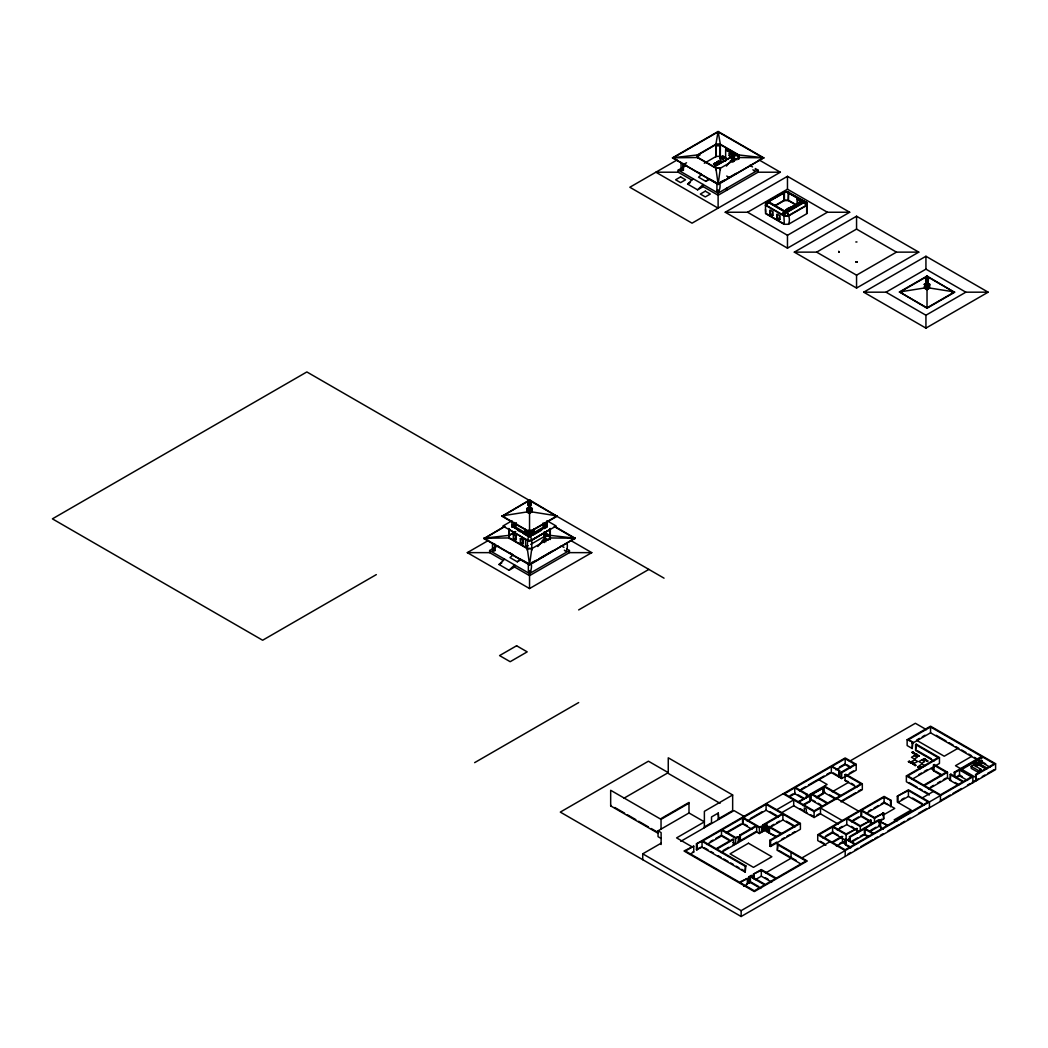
<?xml version="1.0" encoding="UTF-8"?>
<svg xmlns="http://www.w3.org/2000/svg" width="1048" height="1048" viewBox="0 0 1048 1048"><rect width="100%" height="100%" fill="white"/><g stroke="black" fill="none" stroke-linecap="round" stroke-linejoin="round"><path stroke-width="1.5" d="M914.419 754.062C915.376 754.246 915.153 754.272 913.908 752.752L911.786 752.359L912.756 751.796L912.467 752.634M914.59 764.66L913.922 764.058M916.908 755.294L916.725 754.796M920.249 767.359L918.913 767.699L919.947 767.568M914.301 764.975L913.332 764.162M917.629 755.123L917.393 755.634M529.541 564.924L531.768 548.654L550.305 537.952L575.116 538.227L529.541 564.924L483.98 538.62L504.691 526.266M718.116 184.5L720.343 168.23L738.866 157.528L763.678 157.803L718.116 184.5L672.541 157.803L718.116 131.498L763.678 157.803L718.116 184.121L672.541 157.803L697.352 154.96L715.889 144.257L720.343 144.257L738.866 154.96L763.678 157.803M720.343 156.938L720.343 144.257L718.116 131.498L715.889 144.257L715.889 156.938M916.253 754.495L916.974 754.481M920.55 768.721L919.974 768.354L920.93 767.804M919.424 767.856L919.843 767.621M923.943 759.577L924.886 758.975M925.253 759.708L924.467 759.865L925.371 759.302L924.729 758.896L924.126 759.682M912.114 763.062L911.092 763.193L912.114 763.154M919.148 767.044L918.245 767.346L919.214 767.424M927.375 761.555L927.965 761.031L926.406 760.429M494.879 544.37L494.839 550.698L493.084 551.117L493.084 549.925M530.733 563.536C532.79 564.741 530.301 575.915 528.703 570.741M566.588 542.838C568.475 544.528 566.719 554.261 564.361 550.174M683.453 163.947L683.414 170.274L681.41 170.588L681.659 169.501M719.308 183.112C721.365 184.317 718.863 195.491 717.264 190.317M909.756 761.529L908.315 761.66L909.572 761.451M910.24 762.656L910.725 761.975M911.695 763.429L911.996 762.944M912.598 763.691C913.109 764.529 914 763.206 912.703 763.625M917 754.442L915.729 754.652M915.86 765.328L915.166 765.603M918.795 756.433L919.371 755.883L917.983 755.949M768.656 202.185L785.345 211.827L784.389 215.783L765.852 205.081L765.852 202.906L785.345 191.483L807.025 202.709L803.541 201.321L803.541 202.408L806.685 205.081L788.162 215.783L784.048 215.98L785.686 211.631L768.996 201.989L765.512 205.277L784.048 215.98L788.489 215.98L807.025 205.277L803.541 201.989L786.851 211.631C782.018 212.246 784.926 221.128 784.048 224.285L788.489 224.285L807.025 213.582L807.025 202.709L787.192 191.483L784.048 192.007L765.512 202.709L765.512 213.582L784.048 224.285M910.201 762.04L909.494 762.355M915.86 765.171L915.101 764.83L915.166 765.63M910.214 761.962C912.101 762.407 908.184 762.748 909.428 761.542M918.402 766.926C916.28 767.542 919.659 765.564 918.349 767.123M926.773 761.005L927.139 760.534M782.214 214.539L784.101 211.107L801.471 201.688L797.502 199.395L798.838 198.596L797.842 199.172M782.384 214.63L784.271 211.198M752.936 169.75L753.971 170.785L755.123 169.92M527.524 540.074L527.314 550.213M798.838 199.015L786.851 191.679L788.489 192.007L785.345 191.915L784.389 192.203L784.389 200.509L775.114 205.867M914.891 753.748L914.629 753.971M913.384 752.438L912.926 753.04L914.039 752.818M917.432 755.412L917.969 755.529M918.218 766.861L918.14 767.123M768.656 201.124L768.656 202.605C758.503 211.657 776.371 196.448 765.996 202.827M759.119 159.964L780.341 172.213L758.018 172.213L718.116 195.242L703.156 186.609L697.575 189.832L687.593 184.068L693.173 178.736M697.575 189.832L703.156 184.5L703.156 186.609M570.557 540.388L591.766 552.637L569.444 552.637L529.541 575.666L514.581 567.034L509.001 570.256L499.031 564.492L504.612 559.16M509.001 570.256L514.581 564.924L514.581 567.034M917.537 755.163L916.869 755.202M924.454 759.735L925.253 759.237M701.61 174.558L698.571 177.178L705.841 181.383L709.889 179.051M705.841 181.383L708.88 178.749M513.035 554.981L509.996 557.601L517.28 561.807L521.314 559.475M517.28 561.807L520.306 559.174M916.725 754.809L917.432 754.756M909.991 762.066L908.55 761.66M919.096 756.119L918.271 756.093M672.541 158.196L718.116 131.891L763.678 158.196M677.1 159.964L629.835 187.251L692.047 223.172L780.341 172.213M738.539 158.89L738.539 155.156L720.002 144.454L716.229 144.454L697.693 155.156L697.693 158.13M683.833 164.326L686.545 162.768M697.352 156.519L699.999 154.986M691.811 180.059L678.213 172.213L678.213 170.103L686.466 165.335M728.268 159.296L725.635 157.776L725.635 149.851L732.565 153.467L732.565 151.711M704.308 163.239L716.229 156.362L720.002 156.362L720.002 144.454M720.827 157.514L722.386 156.624L724.338 157.934L722.766 158.838L720.827 157.711L722.386 156.624M730.81 157.79L729.185 155.418L729.356 153.558M713.531 163.881L715.221 162.899L716.911 164.078L715.221 165.047L713.531 164.078L715.221 163.095L716.911 164.078M716.766 162.008L718.456 161.038L720.146 162.008L718.456 163.187L716.766 162.008L718.456 162.99L720.146 162.008M716.766 162.204L718.456 161.235L720.146 162.204M729.185 155.418L732.565 153.467M725.635 157.776L722.819 155.759L720.133 157.305L720.133 160.344L722.688 161.811M716.911 163.881L715.221 165.047M735.015 153.899L735.015 153.126L731.792 154.973L731.792 155.759L735.015 153.899L736.364 154.685L733.155 157.514M714.055 166.776L732.984 155.851L732.984 158.458M714.225 166.881L733.325 155.851L733.325 157.423M731.792 155.759L733.155 156.545L736.364 154.685M687.593 184.068L690.383 182.457M734.386 161.353L731.792 159.073L733.155 158.3L735.735 159.794M726.395 166.095L731.792 159.859M724.928 179.85L720.343 182.077M727.757 178.226L736.207 173.352M678.213 170.103L718.116 193.133L758.018 170.103L758.018 172.213M725.255 212.246L787.467 176.326L849.692 212.246L787.467 248.166L725.255 212.246L747.565 212.246L787.467 189.216L827.37 212.246L849.692 212.246M785.686 192.098L768.656 201.543L785.686 191.679L784.048 192.007L788.489 192.007L788.489 200.312L795.118 204.137M786.851 192.098L806.685 202.906L806.685 213.386M788.489 192.007L788.162 200.509L796.349 205.238M774.786 205.67L784.048 200.312L788.489 200.312M770.097 210.255L770.437 213.962L772.795 215.325L772.795 211.421L770.097 210.255L770.097 214.159L772.795 215.325M797.332 203.639L797.332 199.068L798.497 198.832M777.092 214.29L777.433 217.997L779.804 219.373L779.804 215.469L777.092 214.29L777.092 218.194L779.804 219.373M784.441 211.329L801.144 201.268M793.244 206.443C777.262 210.923 793.192 212.141 788.489 224.285M795.93 204.884L801.301 201.36M803.541 201.74L806.685 202.906M803.881 202.185L787.192 211.827L785.345 211.827M803.881 201.124L803.881 202.605L787.192 212.246L785.345 212.246L768.656 202.605M747.565 212.246L787.467 235.289L827.37 212.246M794.332 252.136L856.557 216.216L918.782 252.136L856.557 288.056L794.332 252.136L816.654 252.136L856.557 275.166L896.459 252.136L918.782 252.136M816.654 252.136L856.557 229.093L896.459 252.136M856.989 241.97L855.823 241.97M863.709 292.182L925.934 256.262L988.146 292.182L925.934 328.116L863.709 292.182L886.032 292.182L925.934 269.153L965.837 292.182L988.146 292.182M376.324 574.605L262.642 640.236L52.4 518.852L306.854 371.948L664.039 578.169M529.541 502.451L530.891 501.638L528.873 502.503L529.541 499.896L557.051 516.271L529.541 532.148L502.044 516.271L529.541 500.001L529.541 512.171L528.192 511.385L528.192 507.337L529.541 508.11L530.891 507.337L530.891 511.385L529.541 512.171M502.044 516.271L529.541 500.381M529.541 503.931L528.192 503.145L529.541 504.18L530.891 503.341L528.192 501.442L530.222 500.289L530.222 504.232C522.376 499.005 536.877 507.9 528.192 502.306M528.192 501.638L529.541 500.852L530.891 501.638M529.541 504.625L530.891 503.787L528.192 502.058L529.541 501.088L530.891 502.058L529.541 502.896M528.192 502.058L529.541 501.245M528.192 502.503L529.541 501.52M529.541 502.647L530.891 502.058M529.541 503.092L530.891 502.306L528.192 504.232L529.541 505.084L530.891 504.232M530.891 504.691L529.541 505.464C524.498 503.59 536.17 503.197 528.192 501.442M528.192 504.691L530.891 503.341M528.192 505.149L529.541 505.922L530.891 505.149L528.192 505.149L530.891 503.59L528.192 501.861M528.873 505.149L530.891 504.036M925.659 278.572L927.022 277.602L928.371 278.572L926.34 279.855L927.022 275.965L927.69 279.855L925.659 278.572L928.371 279.855L925.659 281.218L928.371 279.41L925.659 277.51L927.69 276.358M899.511 291.947L927.022 276.069L954.518 292.34L927.022 308.217L899.511 291.947L924.231 288.043L927.022 289.654L929.799 288.043L954.518 291.947L927.022 307.824L899.511 291.947L902.498 291.947M899.511 292.34L927.022 276.462L954.518 292.34M530.891 511.385L526.764 508.883L529.541 506.551L530.891 507.337M927.022 278.964L925.659 278.139L927.022 277.157L928.371 278.139L926.34 279.41M528.873 503.341L528.873 507.337L530.222 507.337L530.222 504.691M925.659 278.139L927.022 277.314L928.371 278.139M526.764 508.883L529.541 507.284L532.332 508.883L529.541 506.695M927.022 279.999L925.659 279.004L927.022 278.034M530.222 507.337L528.873 507.337M925.659 279.004C933.65 275.729 921.965 279.109 927.022 280.248M925.659 279.41L928.371 277.943M927.022 280.445L925.659 279.672L928.371 278.375M927.022 279.803L928.371 278.807L926.34 277.707M928.371 279.227L925.659 280.759L927.022 281.545L928.371 280.759M529.541 509.669L530.891 508.883M532.332 508.306L529.541 509.918L526.764 508.306M928.371 279.855L927.022 280.694L925.659 279.855M532.332 508.883L528.192 511.385M511.11 521.288L502.896 526.017L529.541 541.41L556.187 526.017L547.776 521.17M529.541 511.188L530.891 510.415M927.022 281.807L928.371 281.021L927.022 282.004L925.659 281.021M483.98 538.62L504.691 526.659M924.231 284.375L927.022 282.619L929.799 284.375L927.022 286.562L924.231 284.375L927.022 285.986L929.799 284.375M926.34 280.301L926.34 283.405L927.69 283.405L927.69 281.218M526.764 511.974L529.541 512.996L532.332 511.385L529.541 513.586L526.764 511.974L502.044 515.878L529.541 531.755L557.051 515.878L532.332 511.974M927.69 283.405L926.34 283.405M928.371 284.964L927.022 285.737L925.659 284.964M513.481 524.76L516.284 523.135M513.664 524.878L516.441 523.279M513.664 525.31L516.441 523.699M925.659 287.453L927.022 286.68L928.371 287.453L928.371 283.405L927.022 284.178L925.659 283.405L925.659 287.453L927.022 288.239L928.371 287.453M512.276 526.358L528.624 536.196L530.471 536.196L531.768 540.349L531.768 550.213M591.766 552.637L529.541 588.557L467.316 552.637L488.538 540.388M928.371 286.484L927.022 287.27L925.659 286.484M549.82 529.528L531.768 540.349L527.314 540.349L509.118 529.45M514.018 522.69L514.018 525.218L515.577 526.122L515.917 523.397M924.231 288.043L927.022 289.065L929.799 288.043M515.406 531.559L508.791 535.384L483.98 538.227L529.541 564.544L575.116 538.227L554.405 526.266M509.118 535.58L515.747 531.755M513.376 534.624L516.075 535.79L515.734 539.89L513.376 538.528L513.376 534.624L516.075 535.79M503.25 560.484L489.639 552.637L489.639 550.528L497.905 545.759M524.969 531.546L526.869 532.253L524.969 531.546L524.969 529.004M513.376 538.528L516.075 539.694M520.371 538.659L523.07 539.838L522.729 543.925L520.371 542.563L520.371 538.659L523.07 539.838M532.214 529.712L532.214 532.253L534.126 531.546L534.126 529.004M532.214 532.253L534.126 531.546M545.065 525.218L543.165 525.939L545.065 525.218L545.065 522.69M523.162 533.458L527.537 535.986L527.878 535.371M547.161 524.996L530.471 534.624L528.624 534.624L511.935 524.996M547.161 526.162L528.624 536.196L527.655 540.152M528.624 530.34C526.895 539.078 532.292 538.633 530.471 530.17M520.371 542.563L523.07 543.729M533.249 535.004L541.593 530.183M544.37 528.585L547.161 526.974L547.161 520.699M531.428 540.152L549.964 529.45M544.305 534.781L546.44 533.55L544.305 535.567M886.032 292.182L925.934 315.225L965.837 292.182M525.493 547.2L528.192 545.641M530.668 544.41L544.75 536.275M548.471 540.179L544.58 537.742L547.79 535.109L544.58 536.969L544.58 538.724L547.174 540.218M544.58 537.938L544.75 532.122M499.031 564.492L501.822 562.881M545.825 541.777L543.231 540.283L544.58 538.724M537.821 546.519L543.231 540.283M536.366 560.287L531.768 562.501M539.183 558.649L553.265 550.528M489.639 550.528L529.541 573.557L569.444 550.528L569.444 552.637M578.666 609.923L648.856 569.405M474.639 762.643L578.679 702.566M688.995 803.213L661.039 819.353L610.67 790.284L610.67 805.886L611.351 805.493M623.992 798.196L668.257 772.638L648.437 761.202L560.3 812.095L741.146 916.502L995.6 769.599L995.6 763.743L930.545 726.185L907.136 739.705L907.136 745.56L912.232 748.508L912.913 742.259L908.485 739.705L930.545 726.971L994.251 763.743L975.57 774.538L976.238 780.773L976.238 774.917L995.6 763.743M661.039 818.58L688.995 802.44L688.995 813.366M661.118 838.452L658.052 836.684L658.052 830.828L688.995 812.973L704.374 821.855L676.602 837.889L691.654 846.574M718.26 818.907L718.941 819.3L718.26 813.052L718.26 818.907L732.657 810.602L732.657 794.987L704.374 811.322L704.374 827.71M642.725 859.688L642.725 853.832L661.118 843.208M718.26 813.052L711.513 816.955L711.513 822.811L704.374 826.924M680.768 841.334L734.006 810.602L744.958 816.916M732.919 844.911L733.587 845.291L733.587 839.435L716.832 849.116L745.875 865.897L745.207 872.133L702.042 847.216L696.448 849.666L696.448 843.81L845.186 757.94L856.203 764.306L856.203 770.149L841.675 778.546L831.326 772.572L799.572 790.913M689.558 854.421L693.75 851.998L693.75 846.155L685.366 850.989L739.443 882.206L747.355 878.42L747.355 884.276L743.739 886.359M696.448 843.81L702.042 841.361L745.207 866.277L745.875 865.897M737.648 842.173L738.316 842.566L738.316 836.71L735.617 838.269L721.509 830.121L702.71 840.968L716.151 848.723L732.919 839.055L733.587 839.435M761.018 831.798L761.686 832.191L761.686 826.335L759.381 827.671L756.669 826.112L740.346 835.544L740.346 841.387L739.678 841.007L739.678 835.151L756.001 825.719L742.56 817.964L722.177 829.728L735.617 837.496L738.316 836.71M743.242 823.427L743.242 817.571L766.088 804.379L782.227 813.707L763.036 824.776L763.036 830.632L763.717 831.025L763.717 825.169L782.895 814.1L799.048 823.414L769.926 840.221L769.926 846.077L770.608 846.47L800.397 829.269L800.397 823.414L766.088 803.606M838.976 771.131L838.976 776.974L839.645 770.739L831.326 766.717L784.467 793.768L814.1 810.89L860.971 783.825L845.055 774.642L845.055 780.498L856.792 787.271M840.994 778.153L840.994 772.297L854.854 764.306L845.186 758.713L832.007 766.324L839.645 770.739M696.448 849.666L700.601 847.269M710.295 841.662L713.059 840.064M715.836 838.466L721.365 835.269M726.906 832.073L740.753 824.082M750.368 818.527L762.158 811.728M790.166 795.55L792.982 793.925M801.445 789.039L805.676 786.59M808.506 784.965L824.016 776.005M826.846 774.38L829.662 772.756M839.54 767.044L845.186 763.795M849.391 761.359L915.363 723.277L926.406 729.644M706.745 844.505L721.509 835.976L729.971 840.863M726.251 833.239L742.56 823.82L751.966 829.256M747.263 821.108L766.088 810.235L778.192 817.23M789.603 796.663L795.419 793.297M835.963 769.9L845.186 764.568L850.701 767.765M776.673 809.724L793.703 799.886L793.703 805.742L814.1 817.519L820.479 813.837L838.177 824.055M840.994 772.297L841.675 772.69L856.203 764.306M803.842 798.943L794.751 793.69L794.751 787.834L806.449 794.594L807.117 794.201L807.117 797.122M806.384 796.441L827.108 784.48L818.907 779.738M798.183 801.694L809.829 795.76L809.829 801.615L802.978 805.571M821.789 806.174L811.178 800.056L811.178 794.201L822.811 788.266L822.811 794.109L816.379 797.829M836.108 799.441L824.16 792.55L824.16 786.694L824.841 786.314L840.758 795.498M845.055 774.642L845.736 774.249L862.321 783.825L862.321 789.681L841.072 801.943M798.864 802.087L809.829 795.76M822.811 788.266L812.528 794.201L827.763 803.004M849.312 773.359L853.465 770.948M781.913 812.554L793.703 805.742M723.133 850.544L728.727 847.321M739.678 841.007L756.001 831.575M766.756 825.759L767.437 825.365L767.437 831.221L766.756 831.614L766.756 825.759L764.726 824.58L764.726 830.435L775.494 836.658M803.672 804.392L807.772 802.008M811.178 800.056L809.148 801.222L809.829 801.615M816.654 796.886L824.841 792.157M845.055 780.498L848.5 781.703M721.024 852.548L756.669 831.968L759.381 833.527L765.407 830.042L765.407 824.2L767.437 825.365M916.777 739.993L919.528 738.395M922.279 736.81L925.03 735.224M907.136 739.705L912.913 742.259M912.179 743.425L930.545 732.814L980.339 761.569M776.175 836.265L768.787 832.78L768.787 826.924L769.468 826.531L781.546 833.514M771.263 825.89L774 824.304M776.738 822.719L779.489 821.134M766.756 829.269L782.895 819.942L795 826.938M832.256 791.777L848.435 782.437M933.886 761.005L915.611 750.46L915.611 744.604L916.293 744.211L939.466 757.586L939.466 763.442L911.799 779.411M806.999 812.645L806.331 813.025L806.331 809.121L804.301 807.956L804.301 811.859M915.611 750.46L916.293 744.211M912.35 752.7L913.542 752.254M913.529 753.381L914.511 752.805L913.83 753.564M913.699 753.486L914.55 753.119M783.118 793.768L814.1 811.663L862.321 783.825M915.598 754.586L916.817 754.167L916.109 754.416M769.926 840.221L770.608 840.614L800.397 823.414M908.55 761.686L909.415 761.307M816.706 815.239L819.3 813.746M842.107 800.58L855.587 792.799M858.273 791.24L860.971 789.681M769.926 846.077L776.765 842.12M781.546 839.369L784.245 837.81M786.93 836.265L789.616 834.706M792.314 833.147L795 831.601M915.179 764.791L914.459 765.223M924.009 759.617L925.109 759.106M800.515 863.735L777.367 850.36L777.367 844.518L778.035 844.125L807.288 861.011L754.337 891.586L684.016 850.989L693.75 846.155M924.86 759.368L925.934 759.944L925.384 759.551M926.498 759.865L925.371 760.403L926.38 759.787M927.65 760.861L926.93 761.293M920.38 767.424L919.227 767.896M777.367 850.36L778.035 844.125M929.314 795L906.376 781.756L906.376 775.913L938.104 757.586L915.611 744.604M939.466 757.586L907.725 775.913L923.76 785.162L946.148 772.232L933.493 764.935L933.493 770.791L941.929 775.651M957.662 748.482L944.235 756.224L917.118 740.569M933.493 764.935L934.174 764.542L947.497 772.232L947.497 778.088L928.502 789.052M918.795 774.59L921.559 773.005M924.31 771.407L927.074 769.808M825.85 845.264L817.728 840.575L817.728 834.719L884.106 796.401L891.232 800.515L891.232 806.37L894.756 808.414L882.861 815.279M856.923 832.872L856.923 828.483L846.116 834.719L832.597 826.924L819.077 834.719L831.915 842.134L842.055 836.278L842.736 842.527M871.124 824.671L871.124 820.283L860.303 826.531L846.784 818.724L833.265 826.531L846.116 833.946L856.923 828.483M878.447 821.907L883.7 818.881L883.7 813.025L874.504 818.331L860.984 810.523L847.465 818.331L860.303 825.745L871.124 820.283M861.666 815.986L861.666 810.143L884.106 797.187L891.232 800.515M747.355 884.276L746.674 883.883L748.704 882.717L748.704 876.862L751.403 875.303L752.084 875.683L751.062 876.272L765.276 884.473L775.559 878.552L761.333 870.338L753.433 874.124L753.433 878.512M753.433 874.124L761.333 869.565L776.227 878.159L805.938 861.011L777.367 844.518M747.355 878.42L740.124 882.586L754.337 890.8L764.608 884.866L750.394 876.665L748.704 876.862M933.493 770.791L934.174 764.542M825.903 835.859L832.715 831.915M839.527 827.986L842.251 826.414M853.151 820.125L858.6 816.968M868.517 811.244L871.36 809.619M874.189 807.982L878.434 805.532M881.263 803.895L884.106 802.257L887.669 804.314M823.139 838.23L832.597 832.767L846.116 840.575L836.396 846.181M837.326 830.042L846.784 824.58L858.954 831.601M851.526 821.842L860.984 816.379L873.154 823.4M865.871 813.562L884.106 803.03L891.232 806.37M896.774 821.357L894.167 819.864L911.144 810.065L897.311 802.074L897.311 796.218L908.42 789.812L929.445 801.943L929.445 807.798M765.577 872.971L791.044 858.26L791.044 852.417M897.311 796.218L908.42 790.585L928.083 801.943L845.199 849.797L832.597 842.527L842.736 836.671M748.704 882.717L750.394 882.521L760.73 888.481M755.32 879.678L761.333 876.194L771.682 882.167M971.509 756.473L955.488 765.708L975.557 777.302M947.497 772.232L924.428 785.555L940.462 794.803L962.85 781.874L950.195 774.577L950.195 780.433L958.632 785.293M901.476 799.663L904.254 798.065M801.93 857.919L829.911 841.754M923.878 805.362L908.42 796.441L897.979 802.467L897.979 796.611M883.7 813.025L874.504 817.558L861.666 810.143M950.195 774.577L950.877 774.184L963.518 781.481L971.509 776.869L959.536 769.966M954.256 772.232L981.596 756.446L982.277 757.612L982.277 756.839L954.938 772.625L954.256 772.232L954.256 776.62M930.755 786.969L933.545 785.358M937.75 782.935L940.554 781.323M943.344 779.699L946.148 778.088M982.277 757.612L960.217 770.359L960.217 769.573M850.701 847.911L845.435 844.871L845.435 839.016L855.338 843.954M849.496 841.059L849.496 836.671L878.552 819.89L879.233 820.283L879.233 826.138L870.207 831.352M986.194 768.394L986.194 769.18L973.54 761.883L973.54 765.001L980.98 769.298L980.98 771.236L978.609 772.612L971.182 768.315L971.182 766.363L981.596 760.35L982.277 762.695L975.57 766.56M849.496 836.671L850.164 837.064L864.364 828.863L872.905 833.802M879.233 820.283L865.032 828.483L865.032 834.339M982.277 760.743L974.221 765.394L974.221 761.49L986.862 768.787L986.862 768.014L974.902 761.097L974.902 765.001L974.221 764.608M839.527 843.601L842.055 842.134L846.116 844.478L846.116 834.719M879.364 820.597L881.8 819.195M950.195 780.433L950.877 774.184M956.903 776.555L959.536 775.035L962.352 776.66M847.465 839.802L850.164 838.23M956.09 777.812L959.536 775.821L967.527 780.419M883.189 829.204L880.582 827.697L880.582 821.842L887.774 825.221M922.345 797.842L933.362 791.476M845.435 844.871L846.116 844.478M850.845 841.754L857.605 837.85M860.303 836.278L863.015 834.719M870.809 830.212L875.971 827.239M851.461 842.173L864.364 834.719L868.019 836.841M971.182 766.363L978.609 770.66L980.98 769.298M880.582 827.697L881.263 827.304L878.552 825.745M642.725 853.832L741.146 910.647L972.858 776.869L972.858 782.725L972.19 782.332L978.229 778.847M847.898 854.094L850.596 852.535M854.657 850.19L858.037 848.238M860.736 846.679L872.905 839.658M874.936 838.492L877.635 836.92M880.346 835.361L883.045 833.802M887.774 831.077L899.394 824.37M900.677 823.623L904.791 821.252M907.529 819.667L910.28 818.082M918.493 813.34L926.72 808.584M940.462 800.659L950.248 795M953.051 793.388L961.448 788.541M967.514 785.031L970.186 783.498M982.238 776.529L984.91 774.996M987.583 773.45L994.251 769.599M913.725 764.359L913.398 763.979M917.393 755.608L918.114 755.294M672.541 157.803L697.352 157.528L715.889 168.23L720.343 168.23L720.343 169.789M483.98 538.227L508.791 537.952L527.314 548.654L531.768 548.654M715.889 145.816L720.343 145.816M720.002 168.034L716.229 168.034L697.693 157.331M678.213 172.213L655.891 172.213L718.116 208.133L718.116 193.133M784.389 200.509L788.162 200.509M785.686 212.05L786.851 212.05M951.689 291.947L954.518 291.947M502.044 515.878L505.031 515.878M554.222 515.878L557.051 515.878M528.624 535.803L530.471 535.803M528.624 536.615L530.471 536.615M531.428 548.458L527.655 548.458L509.118 537.755M467.316 552.637L489.639 552.637M550.305 535.384L575.116 538.227M807.025 205.277L803.881 202.605M718.417 190.133L719.308 190.802M494.001 549.859L494.879 550.528M529.856 570.557L530.733 571.226M725.635 148.882L729.605 151.174M732.251 152.694L738.866 156.519M736.364 155.471L738.539 156.715M725.635 149.851L732.225 153.663M749.765 165.335L752.516 166.92M755.267 168.505L758.018 170.103M729.185 153.663L733.325 155.851M733.155 157.318L737.032 159.755M731.792 159.073L734.386 160.567M797.332 199.068L803.135 202.644M730.443 160.632L733.037 162.126M926.34 276.358L928.371 277.51M928.371 277.707L927.022 276.934L925.659 277.51M720.133 158.117L725.53 161.235M927.022 277.799L928.371 278.572M925.659 277.943L928.371 279.41M925.659 278.807L927.022 279.593M927.022 280.89L925.659 280.104L927.022 281.152L928.371 280.104L926.34 281.218L927.022 281.611M726.709 176.038L729.408 177.597M698.505 172.475L701.243 174.06M711.265 179.837L716.74 183.007M765.852 213.386L784.389 224.089M936.205 735.303L946.095 741.028M948.925 742.652L953.169 745.102M955.999 746.739L958.828 748.377M961.658 750.001L965.902 752.451M968.732 754.088L971.562 755.713M974.391 757.35L977.221 758.988M982.867 762.25L985.696 763.887M528.873 500.289L530.891 501.442M990.255 767.293L981.596 762.302L981.596 760.35M529.541 501.678L530.222 502.058M528.873 501.638L529.541 502.031M530.891 505.149L528.192 503.787M530.222 505.149L528.192 504.232M528.192 504.494L529.541 505.28M554.405 526.659L575.116 538.62M542.982 523.083L545.759 524.694M543.283 523.646L545.641 525.009M546.82 526.358L530.131 536.419L530.131 531.493M975.57 774.538L976.238 774.917M972.858 776.869L959.536 769.18L959.536 775.821M543.991 532.135L549.964 535.58M546.44 534.323L547.79 535.109M547.659 535.423L550.305 536.943M547.79 535.895L549.964 537.139M917.655 750.853L931.279 758.726M561.191 545.759L563.942 547.344M566.693 548.929L569.444 550.528M544.41 536.275L544.58 531.991M543.231 539.497L545.825 540.991M515.917 525.926L514.358 525.022L514.358 522.494M541.881 541.056L544.462 542.55M511.935 525.493L511.935 526.974L511.935 520.699M511.935 526.162L528.965 536M930.794 768.446L934.174 770.398M935.51 771.158L942.165 775.009M947.497 778.088L950.877 780.04M955.095 782.476L957.898 784.087M517.542 530.222L520.358 531.834M911.236 762.171L910.345 762.852M906.376 775.913L940.462 795.576L940.462 801.432M909.061 782.529L917.079 787.153M919.751 788.699L922.423 790.244M924.428 791.397L928.436 793.716M509.931 552.899L512.682 554.484M522.69 560.261L528.179 563.431M912.598 798.065L922.345 803.698M846.561 764.582L849.312 766.18M833.278 772.913L839.645 776.594M851.264 783.288L854.028 784.886M883.7 818.881L883.019 812.632M824.16 786.694L840.077 795.89M880.582 821.842L887.106 825.601M836.828 798.55L858.6 811.126M829.61 794.921L835.177 798.131M862.949 816.733L869.368 820.44M822.13 793.729L822.811 794.109M811.178 794.201L827.095 803.384M795.419 787.441L807.117 794.201M864.364 828.09L873.587 833.409M812.528 800.056L815.292 801.655M818.069 803.253L820.846 804.851M798.157 794.882L803.62 798.039M842.251 820.558L820.479 807.982L820.479 813.837M851.317 826.414L853.884 827.894M866.264 835.033L868.7 836.448M800.082 808.65L802.532 810.052M810.549 814.689L814.1 816.746M845.435 839.016L854.657 844.334M833.265 832.387L838.413 835.348M847.426 845.238L850.059 846.758M817.728 834.719L845.199 850.583L845.199 856.439M770.057 811.755L776.673 815.58M786.445 821.213L794.816 826.047M820.361 841.321L824.213 843.548M732.657 794.987L668.257 757.809L668.257 773.424L720.055 803.331M768.787 826.924L780.878 833.907M763.036 824.776L763.717 825.169M761.686 826.335L759.381 826.898L743.242 817.571M744.578 824.213L747.276 825.759M779.45 850.793L796.31 860.526M739.678 835.151L740.346 835.544M722.177 835.584L728.897 839.461M732.801 842.5L735.617 844.125L735.617 838.269M765.394 877.765L768.105 879.324M704.06 847.596L708.094 849.928M710.78 851.474L713.465 853.033M718.207 855.771L720.972 857.369M723.749 858.967L727.888 861.364M730.666 862.963L733.43 864.561M736.194 866.159L738.958 867.757M741.722 869.342L744.499 870.94M751.062 882.128L758.817 886.608M658.052 830.828L661.118 832.597L661.118 844.518M693.069 851.618L693.75 851.998M614.822 807.51L624.621 813.169M627.424 814.781L635.822 819.628M638.625 821.252L648.437 826.911M651.227 828.523L658.236 832.57M610.67 805.886L658.236 833.356M788.489 215.98L787.192 211.827L788.162 215.783M718.116 184.121L715.889 168.23L715.889 169.789M527.314 548.654L529.541 564.544M765.512 209.43L765.734 212.076M978.609 770.66L978.609 772.612M954.938 772.625L954.938 777.013M930.545 726.971L930.545 732.814M927.022 275.965L927.022 288.239M927.022 289.065L927.022 308.217M925.934 256.262L925.934 269.153M925.934 315.225L925.934 328.116M912.232 742.652L912.232 748.508M908.42 790.585L908.42 796.441M890.551 800.908L890.551 806.764M884.106 797.187L884.106 803.03M874.504 818.331L874.504 822.719M870.443 819.89L870.443 824.278M864.364 828.863L864.364 834.719M860.984 810.523L860.984 816.379M860.303 826.531L860.303 830.92M856.557 216.216L856.557 229.093M856.557 275.166L856.557 288.056M850.164 837.064L850.164 841.452M846.784 818.724L846.784 824.58M845.186 758.713L845.186 764.568M841.675 772.69L841.675 778.546M832.597 826.924L832.597 832.767M831.326 766.717L831.326 772.572M814.1 811.663L814.1 817.519M806.449 794.594L806.449 797.515M797.502 198.976L797.502 203.784M787.467 176.326L787.467 189.216M787.467 235.289L787.467 248.166M784.048 192.007L784.048 200.312M782.895 814.1L782.895 819.942M779.463 215.665L779.463 219.556M772.468 211.617L772.468 215.521M770.608 840.614L770.608 846.47M769.468 826.531L769.468 832.387M766.088 804.379L766.088 810.235M761.333 870.338L761.333 876.194M759.381 827.671L759.381 833.527M756.669 826.112L756.669 831.968M754.115 874.517L754.115 878.905M750.394 876.665L750.394 882.521M749.372 877.241L749.372 883.097M745.207 866.277L745.207 872.133M742.56 817.964L742.56 823.82M741.146 910.647L741.146 916.502M738.866 154.96L738.866 159.086M733.155 156.545L733.155 158.3M726.578 188.247L726.578 190.356M724.338 157.934L722.766 158.838M721.509 830.121L721.509 835.976M716.924 183.112L716.924 190.802M716.229 144.454L716.229 156.362M702.042 841.361L702.042 847.216M697.352 154.96L697.352 157.528M697.13 844.203L697.13 850.046M683.1 163.462L683.1 169.606M681.069 162.414L681.069 170.103M661.039 819.353L661.039 829.112M550.305 528.467L550.305 539.51M549.964 528.664L549.964 539.314M546.82 521.341L546.82 526.777M544.41 533.353L544.41 538.882M543.493 523.594L543.493 526.135M533.786 528.808L533.786 531.349M532.554 529.908L532.554 532.45M529.541 512.996L529.541 532.148M529.541 573.557L529.541 588.557M528.965 530.196L528.965 536.419M528.467 535.462L527.537 535.986M528.349 563.536L528.349 571.226M526.541 529.908L526.541 532.45M525.493 538.895L525.664 547.305M522.729 540.021L522.729 543.925M520.712 538.462L520.712 542.366M515.734 535.986L515.734 539.89M515.577 523.594L515.577 526.122M513.703 534.428L513.703 538.331M509.118 528.664L509.118 538.554M508.791 528.467L508.791 537.952M494.538 543.886L494.538 550.03M492.495 542.838L492.495 550.528M680.597 176.902L675.619 179.771L680.597 182.653L685.575 179.771L680.597 176.902M705.317 191.168L700.339 194.05L705.317 196.919L710.295 194.05L705.317 191.168M839.134 252.28L838.793 251.415L839.134 252.28M855.823 261.921L857.33 262.118L855.823 261.921M532.332 509.826L529.541 511.437L526.764 510.415L529.541 512.027L532.332 509.826M929.799 285.894L927.022 287.506L924.231 286.484L927.022 288.095L929.799 285.894M516.599 645.764L499.569 655.59L510.166 661.707L527.196 651.869L516.599 645.764M748.469 843.234L730.063 853.858L753.46 867.364L771.865 856.74L748.469 843.234M914.38 755.608L911.472 757.285L914.38 758.962L917.288 757.285L914.38 755.608M914.721 759.761L911.799 761.438L914.721 763.114L917.629 761.438L914.721 759.761M921.795 759.879L918.873 761.569L921.795 763.245L924.703 761.569L921.795 759.879M924.205 758.582L923.236 759.171L924.205 758.582M922.057 764.084L919.148 765.76L922.057 767.437L924.965 765.76L922.057 764.084"/></g></svg>
